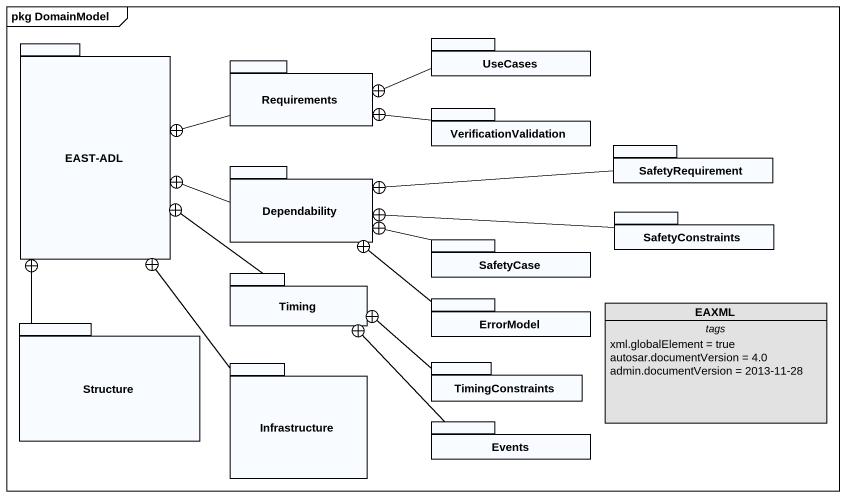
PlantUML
@startuml
mainframe pkg DomainModel
hide circle
hide empty members
package "EAST-ADL" as EAST_ADL {
}
package UseCases {
}
package Requirements {
}
package VerificationValidation {
}
package SafetyRequirement {
}
package Dependability {
}
package SafetyCase {
}
package SafetyConstraints {
}
package Timing {
}
package Structure {
}
package ErrorModel {
}
class EAXML #E2E2E2 {
  -- tags --
  xml.globalElement = true
  autosar.documentVersion = 4.0
  admin.documentVersion = 2013-11-28
}
package Infrastructure {
}
package TimingConstraints {
}
package Events {
}
UseCases -left-+ Requirements
Requirements -left-+ EAST_ADL
VerificationValidation -left-+ Requirements
SafetyRequirement -left-+ Dependability
Dependability -left-+ EAST_ADL
SafetyCase -left-+ Dependability
SafetyConstraints -left-+ Dependability
Timing -up-+ EAST_ADL
Structure -up-+ EAST_ADL
ErrorModel -left-+ Dependability
Infrastructure -up-+ EAST_ADL
TimingConstraints -left-+ Timing
Events -up-+ Timing
@enduml
